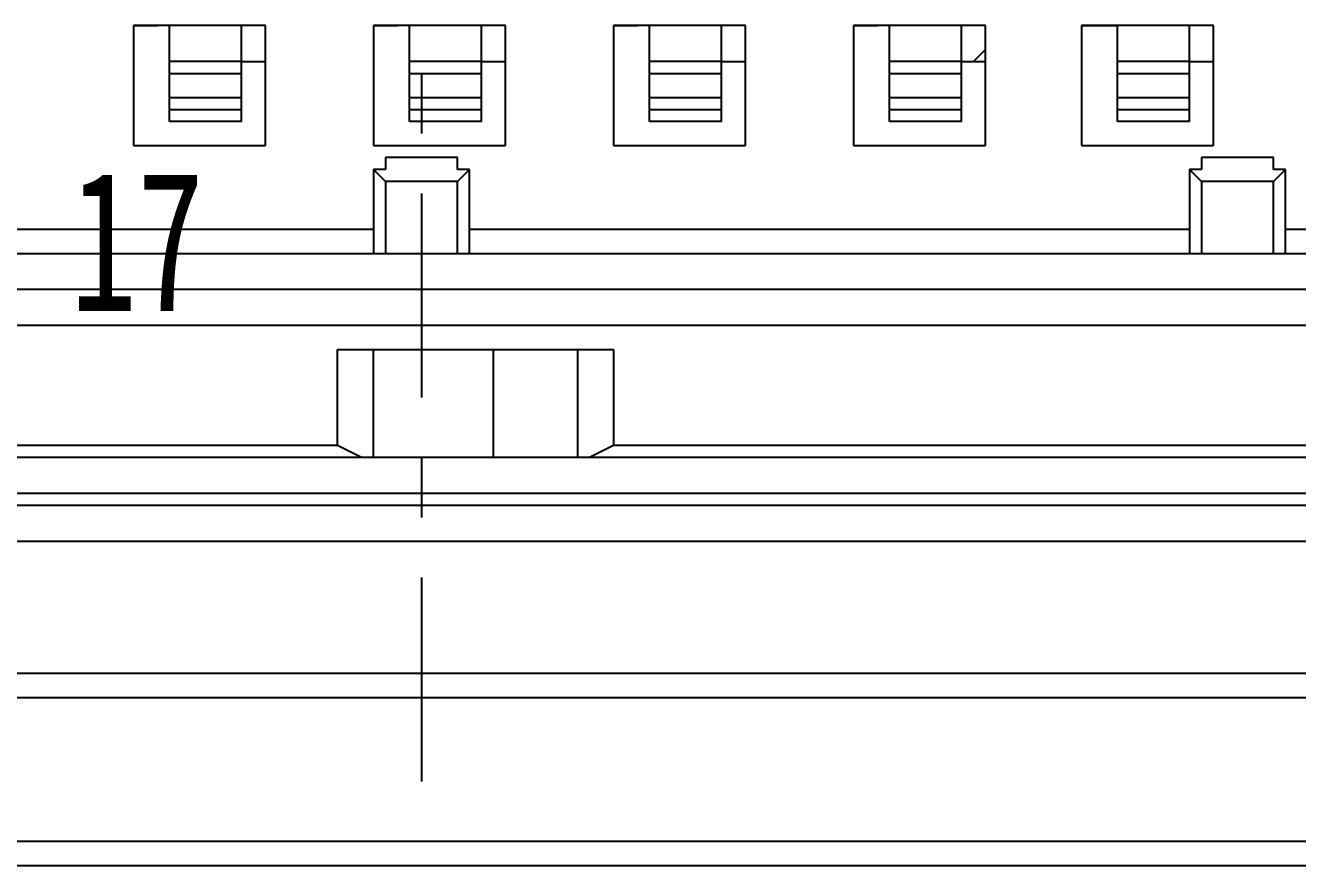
# Model space of a CAD drawing. Header units: inches. Extents: x 47316 to 59086, y 3141 to 11743.
# Drawn here: x 51724.39 to 51756.19, y 5654.98 to 5675.98 of the extents above; entities that cross this region are included whole.
import ezdxf

# ---------------------------------------------------------------- set-up
doc = ezdxf.new("R2010")
doc.units = ezdxf.units.IN
doc.header["$MEASUREMENT"] = 0
doc.layers.add('Drawing Frame', color=7, linetype='Continuous')
doc.layers.add('P', color=250, linetype='Continuous', lineweight=100)
doc.styles.add('MtX_FangSong_GB2312', font='')
doc.styles.get("Standard").update_dxf_attribs({"font": ''})
doc.styles.get('MtX_FangSong_GB2312').set_extended_font_data('FangSong_GB2312')
doc.styles.get('Standard').set_extended_font_data('SimSun')
doc.linetypes.add('_VeSys_Busbar', pattern='A,0.0001,-0.125,["=",Standard,S=0.35,R=0,X=-0.15,Y=-0.175],-0.125', length=0.2501)

msp = doc.modelspace()

# ---------------------------------------------------------------- linework, layer by layer
at = {"layer": 'P', "color": 0, "linetype": 'Continuous', "lineweight": -3}
for p, q in [((51727.091, 5675.977), (51727.091, 5672.977)), ((51727.091, 5675.977), (51727.691, 5675.977)), ((51730.391, 5675.977), (51727.091, 5675.977)), ((51727.991, 5675.977), (51727.691, 5675.977)), ((51727.691, 5675.977), (51727.691, 5675.977)), ((51727.691, 5675.977), (51727.691, 5675.977)), ((51729.791, 5675.977), (51727.991, 5675.977)), ((51727.991, 5673.577), (51727.991, 5675.977)), ((51727.991, 5675.677), (51727.991, 5675.977)), ((51727.991, 5675.977), (51727.991, 5675.977)), ((51727.991, 5675.977), (51727.991, 5675.977)), ((51727.991, 5675.977), (51727.991, 5675.977)), ((51727.991, 5675.977), (51727.991, 5675.977)), ((51727.991, 5675.977), (51727.991, 5675.977)), ((51727.991, 5675.977), (51727.991, 5675.977)), ((51727.991, 5675.977), (51727.991, 5675.977)), ((51727.991, 5675.977), (51727.991, 5675.977)), ((51727.991, 5675.977), (51727.991, 5675.977)), ((51729.791, 5673.577), (51729.791, 5675.977)), ((51730.391, 5672.977), (51730.391, 5675.977)), ((51733.091, 5675.977), (51733.691, 5675.977)), ((51736.391, 5675.977), (51733.091, 5675.977)), ((51733.091, 5675.977), (51733.091, 5672.977)), ((51733.991, 5675.977), (51733.691, 5675.977)), ((51733.691, 5675.977), (51733.691, 5675.977)), ((51733.691, 5675.977), (51733.691, 5675.977)), ((51733.691, 5675.977), (51733.691, 5675.977)), ((51733.691, 5675.977), (51733.691, 5675.977)), ((51733.691, 5675.977), (51733.691, 5675.977)), ((51735.791, 5675.977), (51733.991, 5675.977)), ((51733.991, 5673.577), (51733.991, 5675.977)), ((51733.991, 5675.677), (51733.991, 5675.977)), ((51733.991, 5675.977), (51733.991, 5675.977)), ((51733.991, 5675.977), (51733.991, 5675.977)), ((51733.991, 5675.977), (51733.991, 5675.977)), ((51733.991, 5675.977), (51733.991, 5675.977)), ((51733.991, 5675.977), (51733.991, 5675.977)), ((51733.991, 5675.977), (51733.991, 5675.977)), ((51735.791, 5673.577), (51735.791, 5675.977)), ((51736.391, 5672.977), (51736.391, 5675.977)), ((51739.091, 5675.977), (51739.691, 5675.977)), ((51742.391, 5675.977), (51739.091, 5675.977)), ((51739.091, 5675.977), (51739.091, 5672.977)), ((51739.991, 5675.977), (51739.691, 5675.977)), ((51739.691, 5675.977), (51739.691, 5675.977)), ((51739.691, 5675.977), (51739.691, 5675.977)), ((51739.691, 5675.977), (51739.691, 5675.977)), ((51739.691, 5675.977), (51739.691, 5675.977)), ((51739.691, 5675.977), (51739.691, 5675.977)), ((51739.691, 5675.977), (51739.691, 5675.977)), ((51741.791, 5675.977), (51739.991, 5675.977)), ((51739.991, 5673.577), (51739.991, 5675.977)), ((51739.991, 5675.677), (51739.991, 5675.977)), ((51739.991, 5675.977), (51739.991, 5675.977)), ((51739.991, 5675.977), (51739.991, 5675.977)), ((51739.991, 5675.977), (51739.991, 5675.977)), ((51739.991, 5675.977), (51739.991, 5675.977)), ((51739.991, 5675.977), (51739.991, 5675.977)), ((51741.791, 5673.577), (51741.791, 5675.977)), ((51742.391, 5672.977), (51742.391, 5675.977)), ((51745.091, 5675.977), (51745.691, 5675.977)), ((51748.391, 5675.977), (51745.091, 5675.977)), ((51745.091, 5675.977), (51745.091, 5672.977)), ((51745.991, 5675.977), (51745.691, 5675.977)), ((51745.691, 5675.977), (51745.691, 5675.977)), ((51745.691, 5675.977), (51745.691, 5675.977)), ((51745.691, 5675.977), (51745.691, 5675.977)), ((51745.691, 5675.977), (51745.691, 5675.977)), ((51745.691, 5675.977), (51745.691, 5675.977)), ((51745.691, 5675.977), (51745.691, 5675.977)), ((51745.691, 5675.977), (51745.691, 5675.977)), ((51745.691, 5675.977), (51745.691, 5675.977)), ((51745.691, 5675.977), (51745.691, 5675.977)), ((51747.791, 5675.977), (51745.991, 5675.977)), ((51745.991, 5673.577), (51745.991, 5675.977)), ((51745.991, 5675.677), (51745.991, 5675.977)), ((51745.991, 5675.977), (51745.991, 5675.977)), ((51745.991, 5675.977), (51745.991, 5675.977)), ((51747.791, 5673.577), (51747.791, 5675.977)), ((51748.391, 5672.977), (51748.391, 5675.977)), ((51750.791, 5675.977), (51751.691, 5675.977)), ((51754.091, 5675.977), (51750.791, 5675.977)), ((51750.791, 5675.977), (51750.791, 5672.977)), ((51753.491, 5675.977), (51751.691, 5675.977)), ((51751.691, 5673.577), (51751.691, 5675.977)), ((51751.691, 5675.677), (51751.691, 5675.977)), ((51751.691, 5675.977), (51751.691, 5675.977)), ((51751.691, 5675.977), (51751.691, 5675.977)), ((51751.691, 5675.977), (51751.691, 5675.977)), ((51751.691, 5675.977), (51751.691, 5675.977)), ((51751.691, 5675.977), (51751.691, 5675.977)), ((51751.691, 5675.977), (51751.691, 5675.977)), ((51751.691, 5675.977), (51751.691, 5675.977)), ((51751.691, 5675.977), (51751.691, 5675.977)), ((51751.691, 5675.977), (51751.691, 5675.977)), ((51751.691, 5675.977), (51751.691, 5675.977)), ((51751.691, 5675.977), (51751.691, 5675.977)), ((51751.691, 5675.977), (51751.691, 5675.977)), ((51753.491, 5673.577), (51753.491, 5675.977)), ((51754.091, 5672.977), (51754.091, 5675.977)), ((51730.391, 5675.077), (51730.391, 5675.377)), ((51736.391, 5675.077), (51736.391, 5675.377)), ((51742.391, 5675.077), (51742.391, 5675.377)), ((51748.091, 5675.077), (51748.391, 5675.377)), ((51754.091, 5675.077), (51754.091, 5675.377)), ((51729.791, 5675.077), (51727.991, 5675.077)), ((51729.791, 5675.077), (51730.391, 5675.077)), ((51730.091, 5675.077), (51730.091, 5675.077)), ((51730.091, 5675.077), (51730.091, 5675.077)), ((51730.091, 5675.077), (51730.091, 5675.077)), ((51730.091, 5675.077), (51730.391, 5675.077)), ((51730.391, 5675.077), (51730.391, 5675.077)), ((51735.791, 5675.077), (51733.991, 5675.077)), ((51735.791, 5675.077), (51736.391, 5675.077)), ((51735.791, 5675.077), (51736.091, 5675.077)), ((51736.091, 5675.077), (51736.091, 5675.077)), ((51736.091, 5675.077), (51736.091, 5675.077)), ((51736.091, 5675.077), (51736.091, 5675.077)), ((51736.091, 5675.077), (51736.391, 5675.077)), ((51741.791, 5675.077), (51739.991, 5675.077)), ((51741.791, 5675.077), (51742.391, 5675.077)), ((51741.791, 5675.077), (51741.791, 5675.077)), ((51741.791, 5675.077), (51742.091, 5675.077)), ((51742.091, 5675.077), (51742.091, 5675.077)), ((51742.091, 5675.077), (51742.091, 5675.077)), ((51742.091, 5675.077), (51742.391, 5675.077)), ((51747.791, 5675.077), (51745.991, 5675.077)), ((51747.791, 5675.077), (51748.391, 5675.077)), ((51747.791, 5675.077), (51747.791, 5675.077)), ((51747.791, 5675.077), (51748.091, 5675.077)), ((51748.091, 5675.077), (51748.091, 5675.077)), ((51748.091, 5675.077), (51748.091, 5675.077)), ((51748.091, 5675.077), (51748.091, 5675.077)), ((51753.491, 5675.077), (51751.691, 5675.077)), ((51753.491, 5675.077), (51754.091, 5675.077)), ((51753.791, 5675.077), (51753.791, 5675.077)), ((51753.791, 5675.077), (51753.791, 5675.077)), ((51753.791, 5675.077), (51754.091, 5675.077)), ((51754.091, 5675.077), (51754.091, 5675.077)), ((51754.091, 5675.077), (51754.091, 5675.077)), ((51727.991, 5674.777), (51729.791, 5674.777)), ((51733.991, 5674.777), (51735.791, 5674.777)), ((51734.291, 5674.777), (51734.291, 5673.277)), ((51739.991, 5674.777), (51741.791, 5674.777)), ((51745.991, 5674.777), (51747.791, 5674.777)), ((51751.691, 5674.777), (51753.491, 5674.777)), ((51727.991, 5674.177), (51729.791, 5674.177)), ((51733.991, 5674.177), (51735.791, 5674.177)), ((51739.991, 5674.177), (51741.791, 5674.177)), ((51745.991, 5674.177), (51747.791, 5674.177)), ((51751.691, 5674.177), (51753.491, 5674.177)), ((51727.991, 5673.877), (51729.791, 5673.877)), ((51727.991, 5673.877), (51729.791, 5673.877)), ((51733.991, 5673.877), (51735.791, 5673.877)), ((51733.991, 5673.877), (51735.791, 5673.877)), ((51739.991, 5673.877), (51741.791, 5673.877)), ((51739.991, 5673.877), (51741.791, 5673.877)), ((51745.991, 5673.877), (51747.791, 5673.877)), ((51745.991, 5673.877), (51747.791, 5673.877)), ((51751.691, 5673.877), (51753.491, 5673.877)), ((51751.691, 5673.877), (51753.491, 5673.877)), ((51729.791, 5673.577), (51727.991, 5673.577)), ((51735.791, 5673.577), (51733.991, 5673.577)), ((51741.791, 5673.577), (51739.991, 5673.577)), ((51747.791, 5673.577), (51745.991, 5673.577)), ((51753.491, 5673.577), (51751.691, 5673.577)), ((51727.091, 5672.977), (51730.391, 5672.977)), ((51733.091, 5672.977), (51736.391, 5672.977)), ((51739.091, 5672.977), (51742.391, 5672.977)), ((51745.091, 5672.977), (51748.391, 5672.977)), ((51750.791, 5672.977), (51754.091, 5672.977)), ((51735.191, 5672.677), (51733.391, 5672.677)), ((51733.391, 5672.677), (51733.391, 5672.677)), ((51733.391, 5672.677), (51733.391, 5672.677)), ((51733.391, 5672.677), (51733.391, 5672.377)), ((51735.191, 5672.377), (51735.191, 5672.677)), ((51735.191, 5672.677), (51735.191, 5672.677)), ((51735.191, 5672.677), (51735.191, 5672.677)), ((51755.591, 5672.677), (51753.791, 5672.677)), ((51753.791, 5672.677), (51753.791, 5672.677)), ((51753.791, 5672.677), (51753.791, 5672.677)), ((51753.791, 5672.677), (51753.791, 5672.377)), ((51755.591, 5672.377), (51755.591, 5672.677)), ((51755.591, 5672.677), (51755.591, 5672.677)), ((51755.591, 5672.677), (51755.591, 5672.677)), ((51733.091, 5672.377), (51733.391, 5672.077)), ((51733.391, 5672.377), (51733.091, 5672.377)), ((51733.091, 5672.377), (51733.091, 5672.377)), ((51733.091, 5672.377), (51733.091, 5672.377)), ((51733.091, 5672.377), (51733.091, 5672.377)), ((51733.091, 5672.377), (51733.091, 5672.377)), ((51733.091, 5672.377), (51733.091, 5672.377)), ((51733.091, 5672.377), (51733.091, 5672.377)), ((51733.091, 5672.377), (51733.091, 5672.377)), ((51733.091, 5672.377), (51733.091, 5672.377)), ((51733.091, 5672.377), (51733.091, 5672.377)), ((51733.091, 5672.377), (51733.091, 5672.377)), ((51733.091, 5672.377), (51733.091, 5672.377)), ((51733.091, 5672.377), (51733.091, 5672.077)), ((51735.491, 5672.377), (51735.191, 5672.077)), ((51735.491, 5672.377), (51735.191, 5672.377)), ((51735.491, 5672.077), (51735.491, 5672.377)), ((51735.491, 5672.377), (51735.491, 5672.377)), ((51735.491, 5672.377), (51735.491, 5672.377)), ((51735.491, 5672.377), (51735.491, 5672.377)), ((51735.491, 5672.377), (51735.491, 5672.377)), ((51735.491, 5672.377), (51735.491, 5672.377)), ((51735.491, 5672.377), (51735.491, 5672.377)), ((51735.491, 5672.377), (51735.491, 5672.377)), ((51735.491, 5672.377), (51735.491, 5672.377)), ((51735.491, 5672.377), (51735.491, 5672.377)), ((51735.491, 5672.377), (51735.491, 5672.377)), ((51735.491, 5672.377), (51735.491, 5672.377)), ((51753.491, 5672.377), (51753.791, 5672.077)), ((51753.791, 5672.377), (51753.491, 5672.377)), ((51753.491, 5672.377), (51753.491, 5672.377)), ((51753.491, 5672.377), (51753.491, 5672.377)), ((51753.491, 5672.377), (51753.491, 5672.377)), ((51753.491, 5672.377), (51753.491, 5672.377)), ((51753.491, 5672.377), (51753.491, 5672.377)), ((51753.491, 5672.377), (51753.491, 5672.377)), ((51753.491, 5672.377), (51753.491, 5672.377)), ((51753.491, 5672.377), (51753.491, 5672.377)), ((51753.491, 5672.377), (51753.491, 5672.377)), ((51753.491, 5672.377), (51753.491, 5672.377)), ((51753.491, 5672.377), (51753.491, 5672.377)), ((51753.491, 5672.377), (51753.491, 5672.077)), ((51755.891, 5672.377), (51755.591, 5672.077)), ((51755.891, 5672.377), (51755.591, 5672.377)), ((51755.891, 5672.077), (51755.891, 5672.377)), ((51755.891, 5672.377), (51755.891, 5672.377)), ((51755.891, 5672.377), (51755.891, 5672.377)), ((51755.891, 5672.377), (51755.891, 5672.377)), ((51755.891, 5672.377), (51755.891, 5672.377)), ((51755.891, 5672.377), (51755.891, 5672.377)), ((51755.891, 5672.377), (51755.891, 5672.377)), ((51755.891, 5672.377), (51755.891, 5672.377)), ((51755.891, 5672.377), (51755.891, 5672.377)), ((51755.891, 5672.377), (51755.891, 5672.377)), ((51755.891, 5672.377), (51755.891, 5672.377)), ((51755.891, 5672.377), (51755.891, 5672.377)), ((51733.091, 5672.077), (51733.091, 5670.277)), ((51733.091, 5672.077), (51733.091, 5672.077)), ((51735.191, 5672.077), (51733.391, 5672.077)), ((51733.391, 5672.077), (51733.391, 5670.277)), ((51735.191, 5670.277), (51735.191, 5672.077)), ((51735.491, 5670.277), (51735.491, 5672.077)), ((51735.491, 5672.077), (51735.491, 5672.077)), ((51753.491, 5672.077), (51753.491, 5670.277)), ((51753.491, 5672.077), (51753.491, 5672.077)), ((51755.591, 5672.077), (51753.791, 5672.077)), ((51753.791, 5672.077), (51753.791, 5670.277)), ((51755.591, 5670.277), (51755.591, 5672.077)), ((51755.891, 5670.277), (51755.891, 5672.077)), ((51755.891, 5672.077), (51755.891, 5672.077)), ((51734.291, 5671.777), (51734.291, 5666.677)), ((51733.091, 5670.877), (51715.091, 5670.877)), ((51753.491, 5670.877), (51735.491, 5670.877)), ((51760.991, 5670.877), (51755.891, 5670.877)), ((51706.691, 5670.277), (51761.591, 5670.277)), ((51760.991, 5669.377), (51707.591, 5669.377)), ((51760.991, 5668.477), (51707.591, 5668.477)), ((51732.191, 5667.877), (51739.091, 5667.877)), ((51732.191, 5665.477), (51732.191, 5667.877)), ((51733.091, 5665.177), (51733.091, 5667.877)), ((51736.091, 5665.177), (51736.091, 5667.877)), ((51738.191, 5667.877), (51738.191, 5665.177)), ((51739.091, 5667.877), (51739.091, 5665.477)), ((51732.191, 5665.477), (51707.591, 5665.477)), ((51760.991, 5665.177), (51707.591, 5665.177)), ((51732.791, 5665.177), (51732.191, 5665.477)), ((51734.291, 5665.177), (51734.291, 5663.677)), ((51739.091, 5665.477), (51738.491, 5665.177)), ((51760.991, 5665.477), (51739.091, 5665.477)), ((51765.791, 5664.277), (51702.791, 5664.277)), ((51765.791, 5663.977), (51702.791, 5663.977)), ((51765.791, 5663.077), (51702.791, 5663.077)), ((51734.291, 5662.177), (51734.291, 5657.077)), ((51765.791, 5659.777), (51702.791, 5659.777)), ((51702.791, 5659.177), (51765.791, 5659.177)), ((51765.791, 5655.577), (51702.791, 5655.577)), ((51702.791, 5654.977), (51765.791, 5654.977))]:
    msp.add_line(p, q, dxfattribs=at)

# ---------------------------------------------------------------- texts
at = {"layer": 'Drawing Frame', "color": 0, "linetype": '_VeSys_Busbar', "style": 'MtX_FangSong_GB2312', "width": 0.7}
msp.add_text('17', height=3.5, dxfattribs=at).set_placement((51725.517, 5668.84))

doc.saveas('drawing.dxf')
